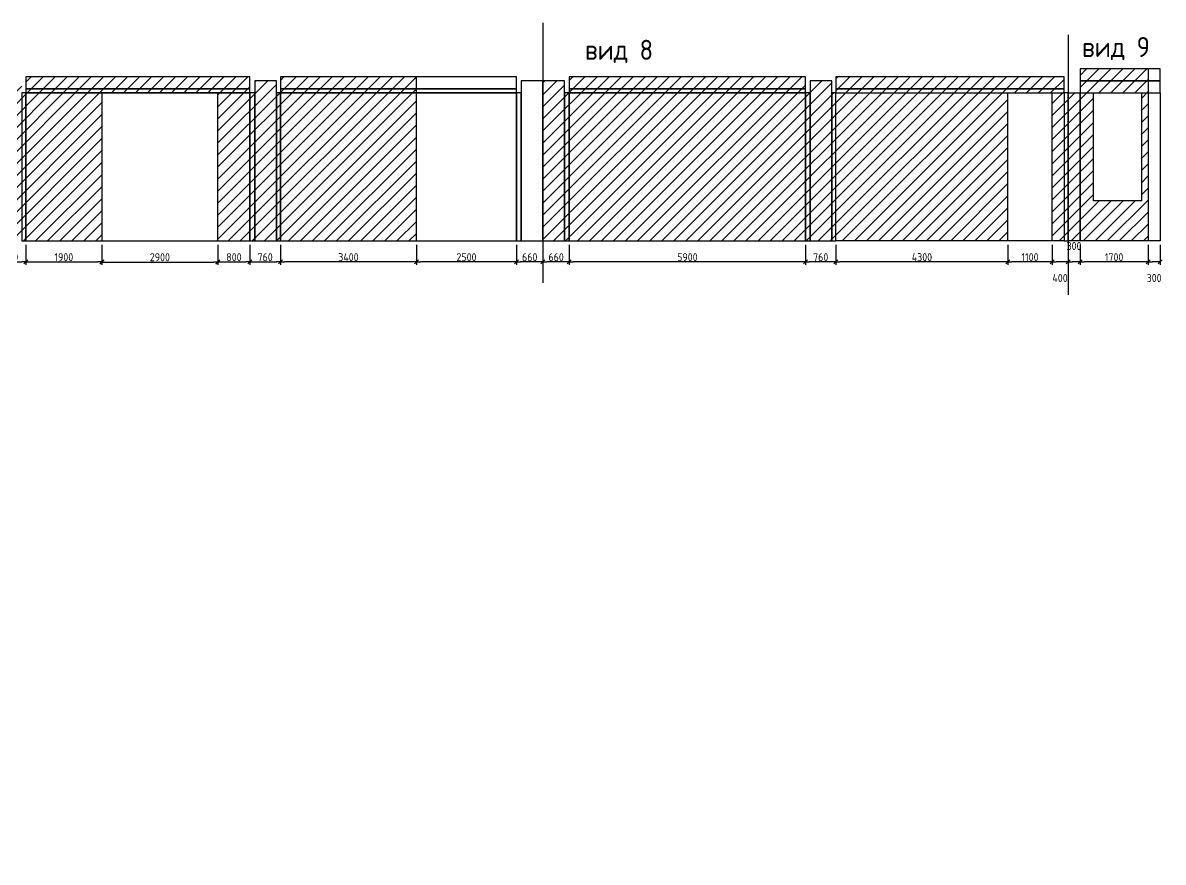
# Model space of a CAD drawing. Header units: millimetres. Extents: x -24360 to 609566, y -391049 to 148426.
# Drawn here: x 351844 to 380337, y -267373 to -246406 of the extents above; entities that cross this region are included whole.
import ezdxf

# ---------------------------------------------------------------- set-up
doc = ezdxf.new("R2010")
doc.units = ezdxf.units.MM
doc.layers.get('Defpoints').update_dxf_attribs({"color": 140})
for name, color, linetype, lineweight in [('осново', 7, 'Continuous', 30), ('Уголки', 1, 'Continuous', 30), ('Штриховка', 7, 'Continuous', 30)]:
    doc.layers.add(name, color=color, linetype=linetype, lineweight=lineweight)
doc.styles.add('СПДС', font='isocpeur.ttf', dxfattribs={"width": 0.9})
doc.dimstyles.new('Размера А3', dxfattribs={"dimtxt": 200, "dimasz": 100, "dimexe": 70, "dimexo": 100, "dimgap": 20, "dimtad": 1, "dimdec": 0, "dimrnd": 10, "dimzin": 0, "dimdsep": 46, "dimtxsty": 'СПДС', "dimblk": 'ARROWHEAD_6', "dimcen": 1, "dimclrd": 256, "dimclre": 256, "dimclrt": 256, "dimazin": 0, "dimtfac": 1, "dimtdec": 0, "dimtmove": 2, "dimatfit": 3, "dimfxl": 1, "dimtolj": 1, "dimtzin": 0, "dimarcsym": 0})

# ---------------------------------------------------------------- blocks, each defined once
blk = doc.blocks.new('ARROWHEAD_6')
at = {"color": 0, "linetype": 'Continuous'}
for p, q in [((0, 0), (-1, 0)), ((-0.5, -0.5), (0.5, 0.5))]:
    blk.add_line(p, q, dxfattribs=at)
blk = doc.blocks.new('*D872')
at = {"lineweight": -2, "transparency": 16777216}
for p, q in [((351159, -251955), (351159, -252450)), ((351919, -251955), (351919, -252450)), ((351259, -252380), (351819, -252380))]:
    blk.add_line(p, q, dxfattribs=at)
at = {"layer": 'Defpoints', "color": 0, "lineweight": 15, "transparency": 16777216}
for p in [(351159, -251855), (351919, -251855), (351919, -252380)]:
    blk.add_point(p, dxfattribs=at)
at = {"lineweight": -2, "transparency": 16777216, "xscale": 100, "yscale": 100, "zscale": 100, "rotation": 180}
blk.add_blockref('ARROWHEAD_6', (351159, -252380), dxfattribs=at)
at = {"lineweight": -2, "transparency": 16777216, "xscale": 100, "yscale": 100, "zscale": 100}
blk.add_blockref('ARROWHEAD_6', (351919, -252380), dxfattribs=at)
at = {"transparency": 16777216, "insert": (351539, -252260), "char_height": 200, "attachment_point": 5, "style": 'СПДС'}
blk.add_mtext('\\A1;760', dxfattribs=at)
blk = doc.blocks.new('*D873')
at = {"lineweight": -2, "transparency": 16777216}
for p, q in [((351919, -251955), (351919, -252450)), ((353819, -251955), (353819, -252450)), ((352019, -252380), (353719, -252380))]:
    blk.add_line(p, q, dxfattribs=at)
at = {"layer": 'Defpoints', "color": 0, "lineweight": 15, "transparency": 16777216}
for p in [(351919, -251855), (353819, -251855), (353819, -252380)]:
    blk.add_point(p, dxfattribs=at)
at = {"lineweight": -2, "transparency": 16777216, "xscale": 100, "yscale": 100, "zscale": 100, "rotation": 180}
blk.add_blockref('ARROWHEAD_6', (351919, -252380), dxfattribs=at)
at = {"lineweight": -2, "transparency": 16777216, "xscale": 100, "yscale": 100, "zscale": 100}
blk.add_blockref('ARROWHEAD_6', (353819, -252380), dxfattribs=at)
at = {"transparency": 16777216, "insert": (352869, -252260), "char_height": 200, "attachment_point": 5, "style": 'СПДС'}
blk.add_mtext('\\A1;1900', dxfattribs=at)
blk = doc.blocks.new('*D874')
at = {"lineweight": -2, "transparency": 16777216}
for p, q in [((353819, -251955), (353819, -252451)), ((356719, -251955), (356719, -252451)), ((353919, -252381), (356619, -252381))]:
    blk.add_line(p, q, dxfattribs=at)
at = {"layer": 'Defpoints', "color": 0, "lineweight": 15, "transparency": 16777216}
for p in [(353819, -251855), (356719, -251855), (356719, -252381)]:
    blk.add_point(p, dxfattribs=at)
at = {"lineweight": -2, "transparency": 16777216, "xscale": 100, "yscale": 100, "zscale": 100, "rotation": 180}
blk.add_blockref('ARROWHEAD_6', (353819, -252381), dxfattribs=at)
at = {"lineweight": -2, "transparency": 16777216, "xscale": 100, "yscale": 100, "zscale": 100}
blk.add_blockref('ARROWHEAD_6', (356719, -252381), dxfattribs=at)
at = {"transparency": 16777216, "insert": (355269, -252261), "char_height": 200, "attachment_point": 5, "style": 'СПДС'}
blk.add_mtext('\\A1;2900', dxfattribs=at)
blk = doc.blocks.new('*D875')
at = {"lineweight": -2, "transparency": 16777216}
for p, q in [((356719, -251955), (356719, -252450)), ((357519, -251955), (357519, -252450)), ((356819, -252380), (357419, -252380))]:
    blk.add_line(p, q, dxfattribs=at)
at = {"layer": 'Defpoints', "color": 0, "lineweight": 15, "transparency": 16777216}
for p in [(356719, -251855), (357519, -251855), (357519, -252380)]:
    blk.add_point(p, dxfattribs=at)
at = {"lineweight": -2, "transparency": 16777216, "xscale": 100, "yscale": 100, "zscale": 100, "rotation": 180}
blk.add_blockref('ARROWHEAD_6', (356719, -252380), dxfattribs=at)
at = {"lineweight": -2, "transparency": 16777216, "xscale": 100, "yscale": 100, "zscale": 100}
blk.add_blockref('ARROWHEAD_6', (357519, -252380), dxfattribs=at)
at = {"transparency": 16777216, "insert": (357119, -252260), "char_height": 200, "attachment_point": 5, "style": 'СПДС'}
blk.add_mtext('\\A1;800', dxfattribs=at)
blk = doc.blocks.new('*D876')
at = {"lineweight": -2, "transparency": 16777216}
for p, q in [((357519, -251955), (357519, -252450)), ((358279, -251955), (358279, -252450)), ((357619, -252380), (358179, -252380))]:
    blk.add_line(p, q, dxfattribs=at)
at = {"layer": 'Defpoints', "color": 0, "lineweight": 15, "transparency": 16777216}
for p in [(357519, -251855), (358279, -251855), (358279, -252380)]:
    blk.add_point(p, dxfattribs=at)
at = {"lineweight": -2, "transparency": 16777216, "xscale": 100, "yscale": 100, "zscale": 100, "rotation": 180}
blk.add_blockref('ARROWHEAD_6', (357519, -252380), dxfattribs=at)
at = {"lineweight": -2, "transparency": 16777216, "xscale": 100, "yscale": 100, "zscale": 100}
blk.add_blockref('ARROWHEAD_6', (358279, -252380), dxfattribs=at)
at = {"transparency": 16777216, "insert": (357899, -252260), "char_height": 200, "attachment_point": 5, "style": 'СПДС'}
blk.add_mtext('\\A1;760', dxfattribs=at)
blk = doc.blocks.new('*D877')
at = {"lineweight": -2, "transparency": 16777216}
for p, q in [((358279, -251955), (358279, -252450)), ((361679, -251955), (361679, -252450)), ((361579, -252380), (358379, -252380))]:
    blk.add_line(p, q, dxfattribs=at)
at = {"layer": 'Defpoints', "color": 0, "lineweight": 15, "transparency": 16777216}
for p in [(358279, -251855), (361679, -251855), (358279, -252380)]:
    blk.add_point(p, dxfattribs=at)
at = {"lineweight": -2, "transparency": 16777216, "xscale": 100, "yscale": 100, "zscale": 100, "rotation": 180}
blk.add_blockref('ARROWHEAD_6', (358279, -252380), dxfattribs=at)
at = {"lineweight": -2, "transparency": 16777216, "xscale": 100, "yscale": 100, "zscale": 100}
blk.add_blockref('ARROWHEAD_6', (361679, -252380), dxfattribs=at)
at = {"transparency": 16777216, "insert": (359979, -252260), "char_height": 200, "attachment_point": 5, "style": 'СПДС'}
blk.add_mtext('\\A1;3400', dxfattribs=at)
blk = doc.blocks.new('*D878')
at = {"lineweight": -2, "transparency": 16777216}
for p, q in [((361679, -251955), (361679, -252450)), ((364179, -251955), (364179, -252450)), ((364079, -252380), (361779, -252380))]:
    blk.add_line(p, q, dxfattribs=at)
at = {"layer": 'Defpoints', "color": 0, "lineweight": 15, "transparency": 16777216}
for p in [(361679, -251855), (364179, -251855), (361679, -252380)]:
    blk.add_point(p, dxfattribs=at)
at = {"lineweight": -2, "transparency": 16777216, "xscale": 100, "yscale": 100, "zscale": 100, "rotation": 180}
blk.add_blockref('ARROWHEAD_6', (361679, -252380), dxfattribs=at)
at = {"lineweight": -2, "transparency": 16777216, "xscale": 100, "yscale": 100, "zscale": 100}
blk.add_blockref('ARROWHEAD_6', (364179, -252380), dxfattribs=at)
at = {"transparency": 16777216, "insert": (362929, -252260), "char_height": 200, "attachment_point": 5, "style": 'СПДС'}
blk.add_mtext('\\A1;2500', dxfattribs=at)
blk = doc.blocks.new('*D879')
at = {"lineweight": -2, "transparency": 16777216}
for p, q in [((364179, -251955), (364179, -252450)), ((364839, -251955), (364839, -252450)), ((364739, -252380), (364279, -252380))]:
    blk.add_line(p, q, dxfattribs=at)
at = {"layer": 'Defpoints', "color": 0, "lineweight": 15, "transparency": 16777216}
for p in [(364179, -251855), (364839, -251855), (364179, -252380)]:
    blk.add_point(p, dxfattribs=at)
at = {"lineweight": -2, "transparency": 16777216, "xscale": 100, "yscale": 100, "zscale": 100, "rotation": 180}
blk.add_blockref('ARROWHEAD_6', (364179, -252380), dxfattribs=at)
at = {"lineweight": -2, "transparency": 16777216, "xscale": 100, "yscale": 100, "zscale": 100}
blk.add_blockref('ARROWHEAD_6', (364839, -252380), dxfattribs=at)
at = {"transparency": 16777216, "insert": (364509, -252260), "char_height": 200, "attachment_point": 5, "style": 'СПДС'}
blk.add_mtext('\\A1;660', dxfattribs=at)
blk = doc.blocks.new('*D880')
at = {"lineweight": -2, "transparency": 16777216}
for p, q in [((365499, -251955), (365499, -252450)), ((364839, -252303), (364839, -252450)), ((365399, -252380), (364939, -252380))]:
    blk.add_line(p, q, dxfattribs=at)
at = {"layer": 'Defpoints', "color": 0, "lineweight": 15, "transparency": 16777216}
for p in [(365499, -251855), (364839, -252203), (364839, -252380)]:
    blk.add_point(p, dxfattribs=at)
at = {"lineweight": -2, "transparency": 16777216, "xscale": 100, "yscale": 100, "zscale": 100, "rotation": 180}
blk.add_blockref('ARROWHEAD_6', (364839, -252380), dxfattribs=at)
at = {"lineweight": -2, "transparency": 16777216, "xscale": 100, "yscale": 100, "zscale": 100}
blk.add_blockref('ARROWHEAD_6', (365499, -252380), dxfattribs=at)
at = {"transparency": 16777216, "insert": (365169, -252260), "char_height": 200, "attachment_point": 5, "style": 'СПДС'}
blk.add_mtext('\\A1;660', dxfattribs=at)
blk = doc.blocks.new('*D881')
at = {"lineweight": -2, "transparency": 16777216}
for p, q in [((365499, -251955), (365499, -252450)), ((371399, -251955), (371399, -252450)), ((371299, -252380), (365599, -252380))]:
    blk.add_line(p, q, dxfattribs=at)
at = {"layer": 'Defpoints', "color": 0, "lineweight": 15, "transparency": 16777216}
for p in [(365499, -251855), (371399, -251855), (365499, -252380)]:
    blk.add_point(p, dxfattribs=at)
at = {"lineweight": -2, "transparency": 16777216, "xscale": 100, "yscale": 100, "zscale": 100, "rotation": 180}
blk.add_blockref('ARROWHEAD_6', (365499, -252380), dxfattribs=at)
at = {"lineweight": -2, "transparency": 16777216, "xscale": 100, "yscale": 100, "zscale": 100}
blk.add_blockref('ARROWHEAD_6', (371399, -252380), dxfattribs=at)
at = {"transparency": 16777216, "insert": (368449, -252260), "char_height": 200, "attachment_point": 5, "style": 'СПДС'}
blk.add_mtext('\\A1;5900', dxfattribs=at)
blk = doc.blocks.new('*D882')
at = {"lineweight": -2, "transparency": 16777216}
for p, q in [((371399, -251955), (371399, -252450)), ((372159, -251955), (372159, -252450)), ((372059, -252380), (371499, -252380))]:
    blk.add_line(p, q, dxfattribs=at)
at = {"layer": 'Defpoints', "color": 0, "lineweight": 15, "transparency": 16777216}
for p in [(371399, -251855), (372159, -251855), (371399, -252380)]:
    blk.add_point(p, dxfattribs=at)
at = {"lineweight": -2, "transparency": 16777216, "xscale": 100, "yscale": 100, "zscale": 100, "rotation": 180}
blk.add_blockref('ARROWHEAD_6', (371399, -252380), dxfattribs=at)
at = {"lineweight": -2, "transparency": 16777216, "xscale": 100, "yscale": 100, "zscale": 100}
blk.add_blockref('ARROWHEAD_6', (372159, -252380), dxfattribs=at)
at = {"transparency": 16777216, "insert": (371779, -252260), "char_height": 200, "attachment_point": 5, "style": 'СПДС'}
blk.add_mtext('\\A1;760', dxfattribs=at)
blk = doc.blocks.new('*D883')
at = {"lineweight": -2, "transparency": 16777216}
for p, q in [((372159, -251955), (372159, -252449)), ((376459, -251955), (376459, -252449)), ((376359, -252379), (372259, -252379))]:
    blk.add_line(p, q, dxfattribs=at)
at = {"layer": 'Defpoints', "color": 0, "lineweight": 15, "transparency": 16777216}
for p in [(372159, -251855), (376459, -251855), (372159, -252379)]:
    blk.add_point(p, dxfattribs=at)
at = {"lineweight": -2, "transparency": 16777216, "xscale": 100, "yscale": 100, "zscale": 100, "rotation": 180}
blk.add_blockref('ARROWHEAD_6', (372159, -252379), dxfattribs=at)
at = {"lineweight": -2, "transparency": 16777216, "xscale": 100, "yscale": 100, "zscale": 100}
blk.add_blockref('ARROWHEAD_6', (376459, -252379), dxfattribs=at)
at = {"transparency": 16777216, "insert": (374309, -252259), "char_height": 200, "attachment_point": 5, "style": 'СПДС'}
blk.add_mtext('\\A1;4300', dxfattribs=at)
blk = doc.blocks.new('*D884')
at = {"lineweight": -2, "transparency": 16777216}
for p, q in [((376459, -251955), (376459, -252450)), ((377559, -251955), (377559, -252450)), ((377459, -252380), (376559, -252380))]:
    blk.add_line(p, q, dxfattribs=at)
at = {"layer": 'Defpoints', "color": 0, "lineweight": 15, "transparency": 16777216}
for p in [(376459, -251855), (377559, -251855), (376459, -252380)]:
    blk.add_point(p, dxfattribs=at)
at = {"lineweight": -2, "transparency": 16777216, "xscale": 100, "yscale": 100, "zscale": 100, "rotation": 180}
blk.add_blockref('ARROWHEAD_6', (376459, -252380), dxfattribs=at)
at = {"lineweight": -2, "transparency": 16777216, "xscale": 100, "yscale": 100, "zscale": 100}
blk.add_blockref('ARROWHEAD_6', (377559, -252380), dxfattribs=at)
at = {"transparency": 16777216, "insert": (377009, -252260), "char_height": 200, "attachment_point": 5, "style": 'СПДС'}
blk.add_mtext('\\A1;1100', dxfattribs=at)
blk = doc.blocks.new('*D885')
at = {"lineweight": -2, "transparency": 16777216}
for p, q in [((377559, -251955), (377559, -252450)), ((377959, -251955), (377959, -252450)), ((377859, -252380), (377659, -252380))]:
    blk.add_line(p, q, dxfattribs=at)
at = {"layer": 'Defpoints', "color": 0, "lineweight": 15, "transparency": 16777216}
for p in [(377559, -251855), (377959, -251855), (377559, -252380)]:
    blk.add_point(p, dxfattribs=at)
at = {"lineweight": -2, "transparency": 16777216, "xscale": 100, "yscale": 100, "zscale": 100, "rotation": 180}
blk.add_blockref('ARROWHEAD_6', (377559, -252380), dxfattribs=at)
at = {"lineweight": -2, "transparency": 16777216, "xscale": 100, "yscale": 100, "zscale": 100}
blk.add_blockref('ARROWHEAD_6', (377959, -252380), dxfattribs=at)
at = {"transparency": 16777216, "insert": (377759, -252780), "char_height": 200, "attachment_point": 5, "style": 'СПДС'}
blk.add_mtext('\\A1;400', dxfattribs=at)
blk = doc.blocks.new('*D886')
at = {"lineweight": -2, "transparency": 16777216}
for p, q in [((378259, -251955), (378259, -252450)), ((377959, -252280), (377959, -252310)), ((378159, -252380), (378059, -252380))]:
    blk.add_line(p, q, dxfattribs=at)
at = {"layer": 'Defpoints', "color": 0, "lineweight": 15, "transparency": 16777216}
for p in [(378259, -251855), (377959, -252380), (377959, -252380)]:
    blk.add_point(p, dxfattribs=at)
at = {"lineweight": -2, "transparency": 16777216, "xscale": 100, "yscale": 100, "zscale": 100, "rotation": 180}
blk.add_blockref('ARROWHEAD_6', (377959, -252380), dxfattribs=at)
at = {"lineweight": -2, "transparency": 16777216, "xscale": 100, "yscale": 100, "zscale": 100}
blk.add_blockref('ARROWHEAD_6', (378259, -252380), dxfattribs=at)
at = {"transparency": 16777216, "insert": (378109, -251980), "char_height": 200, "attachment_point": 5, "style": 'СПДС'}
blk.add_mtext('\\A1;300', dxfattribs=at)
blk = doc.blocks.new('*D887')
at = {"lineweight": -2, "transparency": 16777216}
for p, q in [((378259, -251955), (378259, -252450)), ((379961, -251955), (379961, -252450)), ((379861, -252380), (378359, -252380))]:
    blk.add_line(p, q, dxfattribs=at)
at = {"layer": 'Defpoints', "color": 0, "lineweight": 15, "transparency": 16777216}
for p in [(378259, -251855), (379961, -251855), (378259, -252380)]:
    blk.add_point(p, dxfattribs=at)
at = {"lineweight": -2, "transparency": 16777216, "xscale": 100, "yscale": 100, "zscale": 100, "rotation": 180}
blk.add_blockref('ARROWHEAD_6', (378259, -252380), dxfattribs=at)
at = {"lineweight": -2, "transparency": 16777216, "xscale": 100, "yscale": 100, "zscale": 100}
blk.add_blockref('ARROWHEAD_6', (379961, -252380), dxfattribs=at)
at = {"transparency": 16777216, "insert": (379110, -252260), "char_height": 200, "attachment_point": 5, "style": 'СПДС'}
blk.add_mtext('\\A1;1700', dxfattribs=at)
blk = doc.blocks.new('*D888')
at = {"lineweight": -2, "transparency": 16777216}
for p, q in [((379961, -251955), (379961, -252450)), ((380259, -251955), (380259, -252450)), ((380159, -252380), (380061, -252380))]:
    blk.add_line(p, q, dxfattribs=at)
at = {"layer": 'Defpoints', "color": 0, "lineweight": 15, "transparency": 16777216}
for p in [(379961, -251855), (380259, -251855), (379961, -252380)]:
    blk.add_point(p, dxfattribs=at)
at = {"lineweight": -2, "transparency": 16777216, "xscale": 100, "yscale": 100, "zscale": 100, "rotation": 180}
blk.add_blockref('ARROWHEAD_6', (379961, -252380), dxfattribs=at)
at = {"lineweight": -2, "transparency": 16777216, "xscale": 100, "yscale": 100, "zscale": 100}
blk.add_blockref('ARROWHEAD_6', (380259, -252380), dxfattribs=at)
at = {"transparency": 16777216, "insert": (380110, -252780), "char_height": 200, "attachment_point": 5, "style": 'СПДС'}
blk.add_mtext('\\A1;300', dxfattribs=at)

msp = doc.modelspace()

# ---------------------------------------------------------------- hatches: boundary and pattern name
at = {"layer": 'Штриховка'}
h = msp.add_hatch(dxfattribs=at)
h.set_pattern_fill('ANSI31', color=3, scale=67)
h.set_pattern_definition([(45, (-3e-11, 118595.47), (-150.41929, 150.41929), [])])
h.paths.add_polyline_path([(378592.071, -248155.017), (378259.109, -248155.017), (378259.109, -251855.017), (379960.669, -251855.017), (379960.669, -248155.017), (379792.071, -248155.017), (379792.071, -250855.017), (378592.071, -250855.017)])
h.paths.add_polyline_path([(379960.669, -247855.017), (378259.109, -247855.017), (378259.109, -248155.017), (379960.669, -248155.017)])
h.paths.add_polyline_path([(379960.669, -247555.017), (378259.109, -247555.017), (378259.109, -247855.017), (379960.669, -247855.017)])
h.paths.add_polyline_path([(378259.109, -248155.017), (377959.109, -248155.017), (377959.109, -251855.017), (378259.109, -251855.017)])
h.paths.add_polyline_path([(377959.109, -248155.017), (377859.109, -248155.017), (377859.109, -251855.017), (377959.109, -251855.017)])
h.paths.add_polyline_path([(377859.109, -248155.017), (377559.109, -248155.017), (377559.109, -251855.017), (377859.109, -251855.017)])
h.paths.add_polyline_path([(376459.109, -248155.017), (372159.109, -248155.017), (372159.109, -251855.017), (376459.109, -251855.017)])
h.paths.add_polyline_path([(377859.109, -248055.017), (372159.109, -248055.017), (372159.109, -248155.017), (377859.109, -248155.017)])
h.paths.add_polyline_path([(377859.109, -247755.017), (372159.109, -247755.017), (372159.109, -248055.017), (377859.109, -248055.017)])
h.paths.add_polyline_path([(371519.109, -248155.017), (371399.109, -248155.017), (371399.109, -251855.017), (371519.109, -251855.017)])
h.paths.add_polyline_path([(372059.109, -248155.017), (372059.109, -247855.017), (371519.109, -247855.017), (371519.109, -251855.017), (372059.109, -251855.017)])
h.paths.add_polyline_path([(372159.109, -248155.017), (372059.109, -248155.017), (372059.109, -251855.017), (372159.109, -251855.017)])
h.paths.add_polyline_path([(371399.109, -248155.017), (365499.109, -248155.017), (365499.109, -251855.017), (371399.109, -251855.017)])
h.paths.add_polyline_path([(371399.109, -248055.017), (365499.109, -248055.017), (365499.109, -248155.017), (371399.109, -248155.017)])
h.paths.add_polyline_path([(371399.109, -247755.017), (365499.109, -247755.017), (365499.109, -248055.017), (371399.109, -248055.017)])
h.paths.add_polyline_path([(365499.109, -248155.017), (365379.109, -248155.017), (365379.109, -251855.017), (365499.109, -251855.017)])
h.paths.add_polyline_path([(365379.109, -248155.017), (365379.109, -247855.017), (364839.109, -247855.017), (364839.109, -251855.017), (365379.109, -251855.017)])
h.paths.add_polyline_path([(361679.109, -248155.017), (358279.109, -248155.017), (358279.109, -251855.017), (361679.109, -251855.017)])
h.paths.add_polyline_path([(361679.109, -248055.017), (358279.109, -248055.017), (358279.109, -248155.017), (361679.109, -248155.017)])
h.paths.add_polyline_path([(361679.109, -247755.017), (358279.109, -247755.017), (358279.109, -248055.017), (361679.109, -248055.017)])
h.paths.add_polyline_path([(357639.109, -248155.017), (357519.109, -248155.017), (357519.109, -251855.017), (357639.109, -251855.017)])
h.paths.add_polyline_path([(358179.109, -248155.017), (358179.109, -247855.017), (357639.109, -247855.017), (357639.109, -251855.017), (358179.109, -251855.017)])
h.paths.add_polyline_path([(358279.109, -248155.017), (358179.109, -248155.017), (358179.109, -251855.017), (358279.109, -251855.017)])
h.paths.add_polyline_path([(357519.109, -248155.017), (356719.109, -248155.017), (356719.109, -251855.017), (357519.109, -251855.017)])
h.paths.add_polyline_path([(353819.109, -248155.017), (351919.109, -248155.017), (351919.109, -251855.017), (353819.109, -251855.017)])
h.paths.add_polyline_path([(357519.109, -248055.017), (351919.109, -248055.017), (351919.109, -248155.017), (357519.109, -248155.017)])
h.paths.add_polyline_path([(357519.109, -247755.017), (351919.109, -247755.017), (351919.109, -248055.017), (357519.109, -248055.017)])
h.paths.add_polyline_path([(347459.105, -248155.017), (345854.715, -248155.017), (345854.715, -251855.017), (347459.105, -251855.017)])
h.paths.add_polyline_path([(351159.105, -247755.017), (345854.715, -247755.017), (345854.715, -248055.017), (351159.105, -248055.017)])
h.paths.add_polyline_path([(351159.105, -248055.017), (345854.715, -248055.017), (345854.715, -248155.017), (347459.105, -248155.017), (350359.105, -248155.017), (351159.105, -248155.017)])
h.paths.add_polyline_path([(351159.105, -248155.017), (350359.105, -248155.017), (350359.105, -251855.017), (351159.105, -251855.017)])
h.paths.add_polyline_path([(351279.109, -248155.017), (351159.109, -248155.017), (351159.109, -251855.017), (351279.109, -251855.017)])
h.paths.add_polyline_path([(351819.109, -248155.017), (351819.109, -247855.017), (351279.109, -247855.017), (351279.109, -251855.017), (351819.109, -251855.017)])
h.paths.add_polyline_path([(351919.109, -248155.017), (351819.109, -248155.017), (351819.109, -251855.017), (351919.109, -251855.017)])
h.paths.add_polyline_path([(337579.105, -248155.017), (337379.105, -248155.017), (337379.105, -251855.017), (337579.105, -251855.017)])
h.paths.add_polyline_path([(338029.105, -248155.017), (337579.105, -248155.017), (337579.105, -251855.017), (338029.105, -251855.017)])
h.paths.add_polyline_path([(338229.105, -248155.017), (338029.105, -248155.017), (338029.105, -251855.017), (338229.105, -251855.017)])
h.paths.add_polyline_path([(342729.105, -248155.017), (338229.105, -248155.017), (338229.105, -251855.017), (339999.105, -251855.017), (339999.105, -249655.017), (341989.105, -249655.017), (341989.105, -251855.017), (342729.105, -251855.017)])
h.paths.add_polyline_path([(342729.105, -247955.017), (338229.105, -247955.017), (338229.105, -248155.017), (342729.105, -248155.017)])
h.paths.add_polyline_path([(342729.105, -247655.017), (338229.105, -247655.017), (338229.105, -247955.017), (342729.105, -247955.017)])
h.paths.add_polyline_path([(337379.105, -248155.017), (334719.105, -248155.017), (334719.105, -250855.017), (332408.901, -250869.175), (332408.901, -248155.017), (331919.105, -248155.017), (331919.105, -251855.017), (337379.105, -251855.017)])
h.paths.add_polyline_path([(337379.105, -247955.017), (331919.105, -247955.017), (331919.105, -248155.017), (337379.105, -248155.017)])
h.paths.add_polyline_path([(337379.105, -247655.017), (331919.105, -247655.017), (331919.105, -247955.017), (337379.105, -247955.017)])
h.paths.add_polyline_path([(331919.105, -248155.017), (331719.105, -248155.017), (331719.105, -251855.017), (331919.105, -251855.017)])
h.paths.add_polyline_path([(331719.105, -248155.017), (331269.105, -248155.017), (331269.105, -251855.017), (331719.105, -251855.017)])
h.paths.add_polyline_path([(331269.105, -248155.017), (331069.105, -248155.017), (331069.105, -251855.017), (331269.105, -251855.017)])
h.paths.add_polyline_path([(331069.105, -250855.017), (328769.105, -250855.017), (328769.105, -248155.017), (328119.105, -248155.017), (328119.105, -251855.017), (331069.105, -251855.017)])
h.paths.add_polyline_path([(331069.105, -247955.017), (328119.105, -247955.017), (328119.105, -248155.017), (331069.105, -248155.017)])
h.paths.add_polyline_path([(331069.105, -247655.017), (328119.105, -247655.017), (328119.105, -247955.017), (331069.105, -247955.017)])
h.paths.add_polyline_path([(328119.105, -248155.017), (327919.105, -248155.017), (327919.105, -247855.017), (327839.105, -247855.017), (327839.105, -251855.017), (328119.105, -251855.017)])
h.paths.add_polyline_path([(327839.105, -247855.017), (327739.105, -247855.017), (327739.105, -251855.017), (327839.105, -251855.017)])
h.paths.add_polyline_path([(327739.105, -247855.017), (325539.105, -247855.017), (325539.105, -251855.017), (327739.105, -251855.017)])
h.paths.add_polyline_path([(319819.105, -247855.017), (314819.105, -247855.017), (314819.105, -251855.017), (319819.105, -251855.017)])
h.paths.add_polyline_path([(310129.105, -247855.017), (306299.105, -247855.017), (306299.105, -249655.017), (307799.105, -249655.017), (307799.105, -251855.017), (308629.105, -251855.017), (308629.105, -249655.017), (310129.105, -249655.017)])
h.paths.add_polyline_path([(306169.105, -247855.017), (305639.105, -247855.017), (305639.105, -251855.017), (306169.105, -251855.017)])
h.paths.add_polyline_path([(306299.105, -247855.017), (306169.105, -247855.017), (306169.105, -251855.017), (306299.105, -251855.017), (306299.105, -249655.017)])
h.paths.add_polyline_path([(310259.105, -247855.017), (310129.105, -247855.017), (310129.105, -251855.017), (310259.105, -251855.017)])
h.paths.add_polyline_path([(310789.105, -247855.017), (310259.105, -247855.017), (310259.105, -251855.017), (310789.105, -251855.017)])
h.paths.add_polyline_path([(302289.105, -247855.017), (298590.255, -247855.017), (298590.255, -248155.017), (298130.255, -248155.017), (298130.255, -247855.017), (294640.47, -247855.017), (294640.47, -248155.017), (294180.47, -248155.017), (294180.47, -247855.017), (292339.105, -247855.017), (292339.105, -251855.017), (302289.105, -251855.017)])
h.paths.add_polyline_path([(292089.105, -247855.017), (290839.105, -247855.017), (290839.105, -251855.017), (292089.105, -251855.017)])
h.paths.add_polyline_path([(290839.105, -247855.017), (289589.105, -247855.017), (289589.105, -251855.017), (290839.105, -251855.017)])
h.paths.add_polyline_path([(289589.105, -247855.017), (283229.105, -247855.017), (283229.105, -251855.017), (283679.105, -251855.017), (283679.105, -248155.017), (289149.105, -248155.017), (289149.105, -251855.017), (289589.105, -251855.017)])
h.paths.add_polyline_path([(283229.105, -247855.017), (281969.105, -247855.017), (281969.105, -251855.017), (283229.105, -251855.017)])
h.paths.add_polyline_path([(281969.105, -247855.017), (278969.105, -247855.017), (278969.105, -251855.017), (281969.105, -251855.017)])
h.paths.add_polyline_path([(277139.105, -247855.017), (276839.105, -247855.017), (276839.105, -251855.017), (277139.105, -251855.017)])
h.paths.add_polyline_path([(277559.105, -247855.017), (277139.105, -247855.017), (277139.105, -251855.017), (277559.105, -251855.017)])
h.paths.add_polyline_path([(277999.105, -247855.017), (277559.105, -247855.017), (277559.105, -251855.017), (277999.105, -251855.017)])
h.paths.add_polyline_path([(278129.105, -247855.017), (277999.105, -247855.017), (277999.105, -251855.017), (278129.105, -251855.017)])
h.paths.add_polyline_path([(278969.105, -247855.017), (278129.105, -247855.017), (278129.105, -251855.017), (278969.105, -251855.017)])
h.paths.add_polyline_path([(274799.105, -247855.017), (273839.105, -247855.017), (273839.105, -251855.017), (274799.105, -251855.017)])
h.paths.add_polyline_path([(273839.105, -247855.017), (270609.105, -247855.017), (270609.105, -251855.017), (270864.105, -251855.017), (270864.105, -249655.017), (272659.105, -249655.017), (272659.105, -251855.017), (273839.105, -251855.017)])
h.paths.add_polyline_path([(270609.105, -247855.017), (270079.105, -247855.017), (270079.105, -251855.017), (270609.105, -251855.017)])
h.paths.add_polyline_path([(269849.105, -247625.017), (264769.105, -247625.017), (264769.105, -247855.017), (269849.105, -247855.017)])
h.paths.add_polyline_path([(264539.105, -248155.017), (264539.105, -247855.017), (264009.105, -247855.017), (264009.105, -251855.017), (264539.105, -251855.017)])
h.paths.add_polyline_path([(264009.105, -248155.017), (263779.105, -248155.017), (263779.105, -251855.017), (264009.105, -251855.017)])
h.paths.add_polyline_path([(263779.105, -248155.017), (262979.105, -248155.017), (262979.105, -251855.017), (263779.105, -251855.017)])
h.paths.add_polyline_path([(263779.105, -247855.017), (262979.105, -247855.017), (262979.105, -248155.017), (263779.105, -248155.017)])
h.paths.add_polyline_path([(263779.105, -247625.017), (258619.105, -247625.017), (258619.105, -247855.017), (263779.105, -247855.017)])
h.paths.add_polyline_path([(260079.105, -247855.017), (258619.105, -247855.017), (258619.105, -248155.017), (260079.105, -248155.017)])
h.paths.add_polyline_path([(260079.105, -248155.017), (258619.105, -248155.017), (258619.105, -251855.017), (260079.105, -251855.017)])
h.paths.add_polyline_path([(258619.105, -248155.017), (258389.105, -248155.017), (258389.105, -251855.017), (258619.105, -251855.017)])
h.paths.add_polyline_path([(258389.105, -248155.017), (258389.105, -247855.017), (257859.105, -247855.017), (257859.105, -251855.017), (258389.105, -251855.017)])
h.paths.add_polyline_path([(257859.105, -248155.017), (257629.105, -248155.017), (257629.105, -251855.017), (257859.105, -251855.017)])
h.paths.add_polyline_path([(257629.105, -247855.017), (251869.105, -247855.017), (251869.105, -248155.017), (257629.105, -248155.017)])
h.paths.add_polyline_path([(257629.105, -247625.017), (251869.105, -247625.017), (251869.105, -247855.017), (257629.105, -247855.017)])
h.paths.add_polyline_path([(250879.105, -247855.017), (246779.105, -247855.017), (246779.105, -249655.017), (248579.105, -249655.017), (248579.105, -251855.017), (250879.105, -251855.017)])
h.paths.add_polyline_path([(251109.105, -247855.017), (250879.105, -247855.017), (250879.105, -251855.017), (251109.105, -251855.017)])
h.paths.add_polyline_path([(251639.105, -248155.017), (251639.105, -247855.017), (251109.105, -247855.017), (251109.105, -251855.017), (251639.105, -251855.017)])
h.paths.add_polyline_path([(251869.105, -248155.017), (251639.105, -248155.017), (251639.105, -251855.017), (251869.105, -251855.017)])
h.paths.add_polyline_path([(257629.105, -248155.017), (251869.105, -248155.017), (251869.105, -251855.017), (257629.105, -251855.017)])
h.paths.add_polyline_path([(294459.489, -255263.11), (293999.489, -255263.11), (293999.489, -258963.11), (294459.489, -258963.11)])
h.paths.add_polyline_path([(294919.489, -255263.11), (294459.489, -255263.11), (294459.489, -258963.11), (294919.489, -258963.11)])
h.paths.add_polyline_path([(295379.489, -255263.11), (294919.489, -255263.11), (294919.489, -258963.11), (295379.489, -258963.11)])
h.paths.add_polyline_path([(295839.489, -255263.11), (295379.489, -255263.11), (295379.489, -258963.11), (295839.489, -258963.11)])
h.paths.add_polyline_path([(294459.489, -259468.013), (293999.489, -259468.013), (293999.489, -263168.013), (294459.489, -263168.013)])
h.paths.add_polyline_path([(294919.489, -259468.013), (294459.489, -259468.013), (294459.489, -263168.013), (294919.489, -263168.013)])
h.paths.add_polyline_path([(295379.489, -259468.013), (294919.489, -259468.013), (294919.489, -263168.013), (295379.489, -263168.013)])
h.paths.add_polyline_path([(295839.489, -259468.013), (295379.489, -259468.013), (295379.489, -263168.013), (295839.489, -263168.013)])
h.paths.add_polyline_path([(294459.489, -263672.916), (293999.489, -263672.916), (293999.489, -267372.916), (294459.489, -267372.916)])
h.paths.add_polyline_path([(295379.489, -263672.916), (294919.489, -263672.916), (294919.489, -267372.916), (295379.489, -267372.916)])
h.paths.add_polyline_path([(295839.489, -263672.916), (295379.489, -263672.916), (295379.489, -267372.916), (295839.489, -267372.916)])
h.paths.add_polyline_path([(297867.798, -263672.916), (297407.798, -263672.916), (297407.798, -267372.916), (297867.798, -267372.916)])
h.paths.add_polyline_path([(298327.798, -263672.916), (297867.798, -263672.916), (297867.798, -267372.916), (298327.798, -267372.916)])
h.paths.add_polyline_path([(298787.798, -263672.916), (298327.798, -263672.916), (298327.798, -267372.916), (298787.798, -267372.916)])
h.paths.add_polyline_path([(299247.798, -263672.916), (298787.798, -263672.916), (298787.798, -267372.916), (299247.798, -267372.916)])
h.paths.add_polyline_path([(297867.798, -259468.013), (297407.798, -259468.013), (297407.798, -263168.013), (297867.798, -263168.013)])
h.paths.add_polyline_path([(298327.798, -259468.013), (297867.798, -259468.013), (297867.798, -263168.013), (298327.798, -263168.013)])
h.paths.add_polyline_path([(298787.798, -259468.013), (298327.798, -259468.013), (298327.798, -263168.013), (298787.798, -263168.013)])
h.paths.add_polyline_path([(299247.798, -259468.013), (298787.798, -259468.013), (298787.798, -263168.013), (299247.798, -263168.013)])

# ---------------------------------------------------------------- linework, layer by layer
at = {"layer": 'осново'}
for points in [[(364839.109, -246405.6), (364839.109, -252898.786)], [(377959.109, -246705.6), (377959.109, -253198.786)], [(379960.669, -247555.017), (379960.669, -251855.017)]]:
    msp.add_lwpolyline(points, dxfattribs=at)
for points in [[(378259.109, -247855.017), (380259.109, -247855.017), (380259.109, -247555.017), (378259.109, -247555.017)], [(351919.109, -248055.017), (357519.109, -248055.017), (357519.109, -247755.017), (351919.109, -247755.017)], [(357639.109, -251855.017), (358179.109, -251855.017), (358179.109, -247855.017), (357639.109, -247855.017)], [(358279.109, -251855.017), (361679.109, -251855.017), (361679.109, -247755.017), (358279.109, -247755.017)], [(358279.109, -248055.017), (364179.109, -248055.017), (364179.109, -247755.017), (358279.109, -247755.017)], [(364299.109, -251855.017), (364839.109, -251855.017), (364839.109, -247855.017), (364299.109, -247855.017)], [(364839.109, -251855.017), (365379.109, -251855.017), (365379.109, -247855.017), (364839.109, -247855.017)], [(365499.109, -248055.017), (371399.109, -248055.017), (371399.109, -247755.017), (365499.109, -247755.017)], [(371519.109, -251855.017), (372059.109, -251855.017), (372059.109, -247855.017), (371519.109, -247855.017)], [(372159.109, -248055.017), (377859.109, -248055.017), (377859.109, -247755.017), (372159.109, -247755.017)], [(378259.109, -248155.017), (380259.109, -248155.017), (380259.109, -247855.017), (378259.109, -247855.017)], [(351819.109, -251855.017), (351919.109, -251855.017), (351919.109, -248155.017), (351819.109, -248155.017)], [(351919.109, -248155.017), (357519.109, -248155.017), (357519.109, -248055.017), (351919.109, -248055.017)], [(351919.109, -251855.017), (357519.109, -251855.017), (357519.109, -248155.017), (351919.109, -248155.017)], [(353819.109, -251855.017), (356719.109, -251855.017), (356719.109, -248155.017), (353819.109, -248155.017)], [(357519.109, -251855.017), (357639.109, -251855.017), (357639.109, -248155.017), (357519.109, -248155.017)], [(358179.109, -251855.017), (358279.109, -251855.017), (358279.109, -248155.017), (358179.109, -248155.017)], [(358279.109, -248155.017), (364179.109, -248155.017), (364179.109, -248055.017), (358279.109, -248055.017)], [(358279.109, -251855.017), (364179.109, -251855.017), (364179.109, -248155.017), (358279.109, -248155.017)], [(364179.109, -251855.017), (364299.109, -251855.017), (364299.109, -248155.017), (364179.109, -248155.017)], [(365379.109, -251855.017), (365499.109, -251855.017), (365499.109, -248155.017), (365379.109, -248155.017)], [(365499.109, -248155.017), (371399.109, -248155.017), (371399.109, -248055.017), (365499.109, -248055.017)], [(365499.109, -251855.017), (371399.109, -251855.017), (371399.109, -248155.017), (365499.109, -248155.017)], [(371399.109, -251855.017), (371519.109, -251855.017), (371519.109, -248155.017), (371399.109, -248155.017)], [(372059.109, -251855.017), (372159.109, -251855.017), (372159.109, -248155.017), (372059.109, -248155.017)], [(372159.109, -248155.017), (377859.109, -248155.017), (377859.109, -248055.017), (372159.109, -248055.017)], [(372159.109, -248155.017), (377859.109, -248155.017), (377859.109, -251855.017), (372159.109, -251855.017)], [(377859.109, -251855.017), (376459.109, -251855.017), (376459.109, -248155.017), (377859.109, -248155.017)], [(377859.109, -251855.017), (377559.109, -251855.017), (377559.109, -248155.017), (377859.109, -248155.017)], [(377859.109, -251855.017), (377959.109, -251855.017), (377959.109, -248155.017), (377859.109, -248155.017)], [(377959.109, -248155.017), (378259.109, -248155.017), (378259.109, -251855.017), (377959.109, -251855.017)], [(378259.109, -248155.017), (380259.109, -248155.017), (380259.109, -251855.017), (378259.109, -251855.017)], [(378592.071, -248155.017), (379792.071, -248155.017), (379792.071, -250855.017), (378592.071, -250855.017)]]:
    msp.add_lwpolyline(points, close=True, dxfattribs=at)
at = {"layer": 'Уголки'}
for points in [[(379960.669, -247855.017), (378259.109, -247855.017)], [(351919.109, -248055.017), (357519.109, -248055.017)], [(357639.109, -248155.017), (357639.109, -251855.017)], [(358179.109, -248155.017), (358179.109, -251855.017)], [(358279.109, -248055.017), (361679.109, -248055.017)], [(364839.109, -248141.599), (364839.109, -251855.017)], [(365379.109, -248155.017), (365379.109, -251855.017)], [(365499.109, -248055.017), (371399.109, -248055.017)], [(371519.109, -248155.017), (371519.109, -251855.017)], [(372059.109, -248155.017), (372059.109, -251855.017)], [(372159.109, -248055.017), (377859.109, -248055.017)], [(377959.109, -248155.017), (377959.109, -251855.017)]]:
    msp.add_lwpolyline(points, dxfattribs=at)

# ---------------------------------------------------------------- texts
at = {"layer": 'осново', "char_height": 500, "attachment_point": 1, "style": 'СПДС'}
for s, insert in [('вид 8', (365890, -246830)), ('вид 9', (378310, -246760))]:
    msp.add_mtext_dynamic_manual_height_columns(s, width=3371.81454, gutter_width=1678.372, heights=[0], dxfattribs=dict(at, insert=insert))

# ---------------------------------------------------------------- dimensions: what is measured, and where the dimension line sits
for base, p1, p2, picture, middle in [((351919.109, -252380.38), (351159.105, -251855.017), (351919.109, -251855.017), '*D872', (351539.107, -252260.38)), ((353819.109, -252380.38), (351919.109, -251855.017), (353819.109, -251855.017), '*D873', (352869.109, -252260.38)), ((356719.109, -252380.76), (353819.109, -251855.017), (356719.109, -251855.017), '*D874', (355269.109, -252260.76)), ((357519.109, -252380.38), (356719.109, -251855.017), (357519.109, -251855.017), '*D875', (357119.109, -252260.38)), ((358279.109, -252380.38), (357519.109, -251855.017), (358279.109, -251855.017), '*D876', (357899.109, -252260.38)), ((358279.109, -252380.38), (361679.109, -251855.017), (358279.109, -251855.017), '*D877', (359979.109, -252260.38)), ((361679.109, -252380.38), (364179.109, -251855.017), (361679.109, -251855.017), '*D878', (362929.109, -252260.38)), ((364179.109, -252380.38), (364839.109, -251855.017), (364179.109, -251855.017), '*D879', (364509.109, -252260.38)), ((364839.109, -252380), (365499.109, -251855.017), (364839.109, -252202.698), '*D880', (365169.109, -252260)), ((365499.109, -252380), (371399.109, -251855.017), (365499.109, -251855.017), '*D881', (368449.109, -252260)), ((371399.109, -252379.62), (372159.109, -251855.017), (371399.109, -251855.017), '*D882', (371779.109, -252259.62)), ((372159.109, -252379.24), (376459.109, -251855.017), (372159.109, -251855.017), '*D883', (374309.109, -252259.24)), ((376459.109, -252379.62), (377559.109, -251855.017), (376459.109, -251855.017), '*D884', (377009.109, -252259.62)), ((377559.109, -252380), (377959.109, -251855.017), (377559.109, -251855.017), '*D885', (377759.109, -252780)), ((377959.109, -252380), (378259.109, -251855.017), (377959.109, -252380), '*D886', (378109.109, -251980)), ((378259.109, -252380), (379960.669, -251855.017), (378259.109, -251855.017), '*D887', (379109.889, -252260)), ((379960.669, -252379.62), (380259.109, -251855.017), (379960.669, -251855.017), '*D888', (380109.889, -252779.62))]:
    dim = msp.add_linear_dim(base=base, p1=p1, p2=p2, dimstyle='Размера А3')
    dim.commit()
    dim.dimension.update_dxf_attribs({"geometry": picture, "text_midpoint": middle})

doc.saveas('drawing.dxf')
